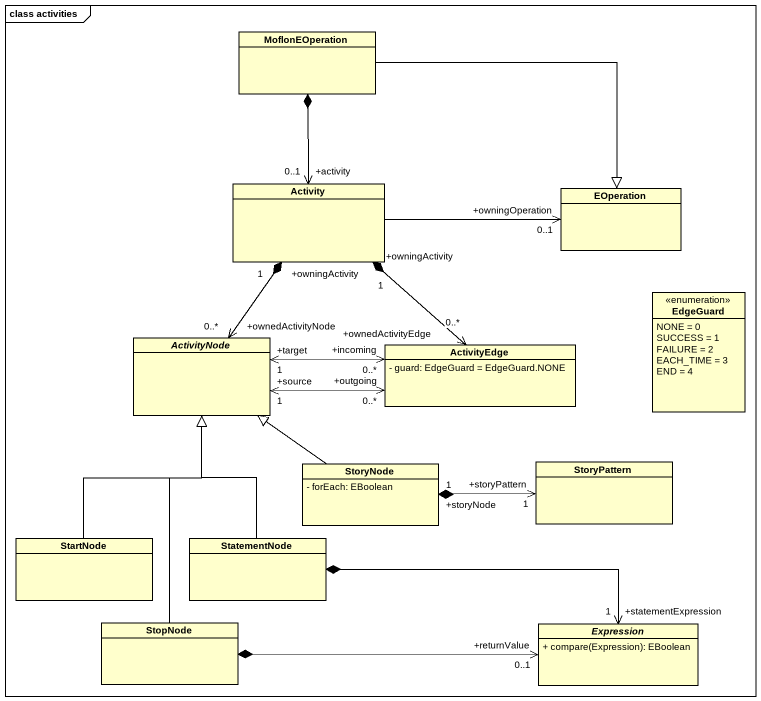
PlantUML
@startuml
mainframe class activities
hide circle
hide empty members
skinparam classAttributeIconSize 0
class MoflonEOperation
class Activity
class EOperation
enum EdgeGuard {
  NONE = 0
  SUCCESS = 1
  FAILURE = 2
  EACH_TIME = 3
  END = 4
}
abstract class ActivityNode
class ActivityEdge {
  - guard: EdgeGuard = EdgeGuard.NONE
}
class StoryNode {
  - forEach: EBoolean
}
class StoryPattern
class StartNode
class StatementNode
class StopNode
abstract class Expression {
  + compare(Expression): EBoolean
}
MoflonEOperation *--> "+activity\n0..1" Activity
MoflonEOperation -right-|> EOperation
Activity -right-> "+owningOperation\n0..1" EOperation
Activity "+owningActivity\n1" *--> "+ownedActivityNode\n0..*" ActivityNode
Activity "+owningActivity\n1" *--> "+ownedActivityEdge\n0..*" ActivityEdge
ActivityEdge "+outgoing\n0..*" <-left-> "+source\n1" ActivityNode
ActivityEdge "+incoming\n0..*" <-left-> "+target\n1" ActivityNode
StoryNode -up-|> ActivityNode
StoryPattern "+storyPattern\n1" <-left-* "+storyNode\n1" StoryNode
StartNode -up-|> ActivityNode
StatementNode -up-|> ActivityNode
StatementNode *-right-> "+statementExpression\n1" Expression
StopNode -up-|> ActivityNode
StopNode *-right-> "+returnValue\n0..1" Expression
@enduml
